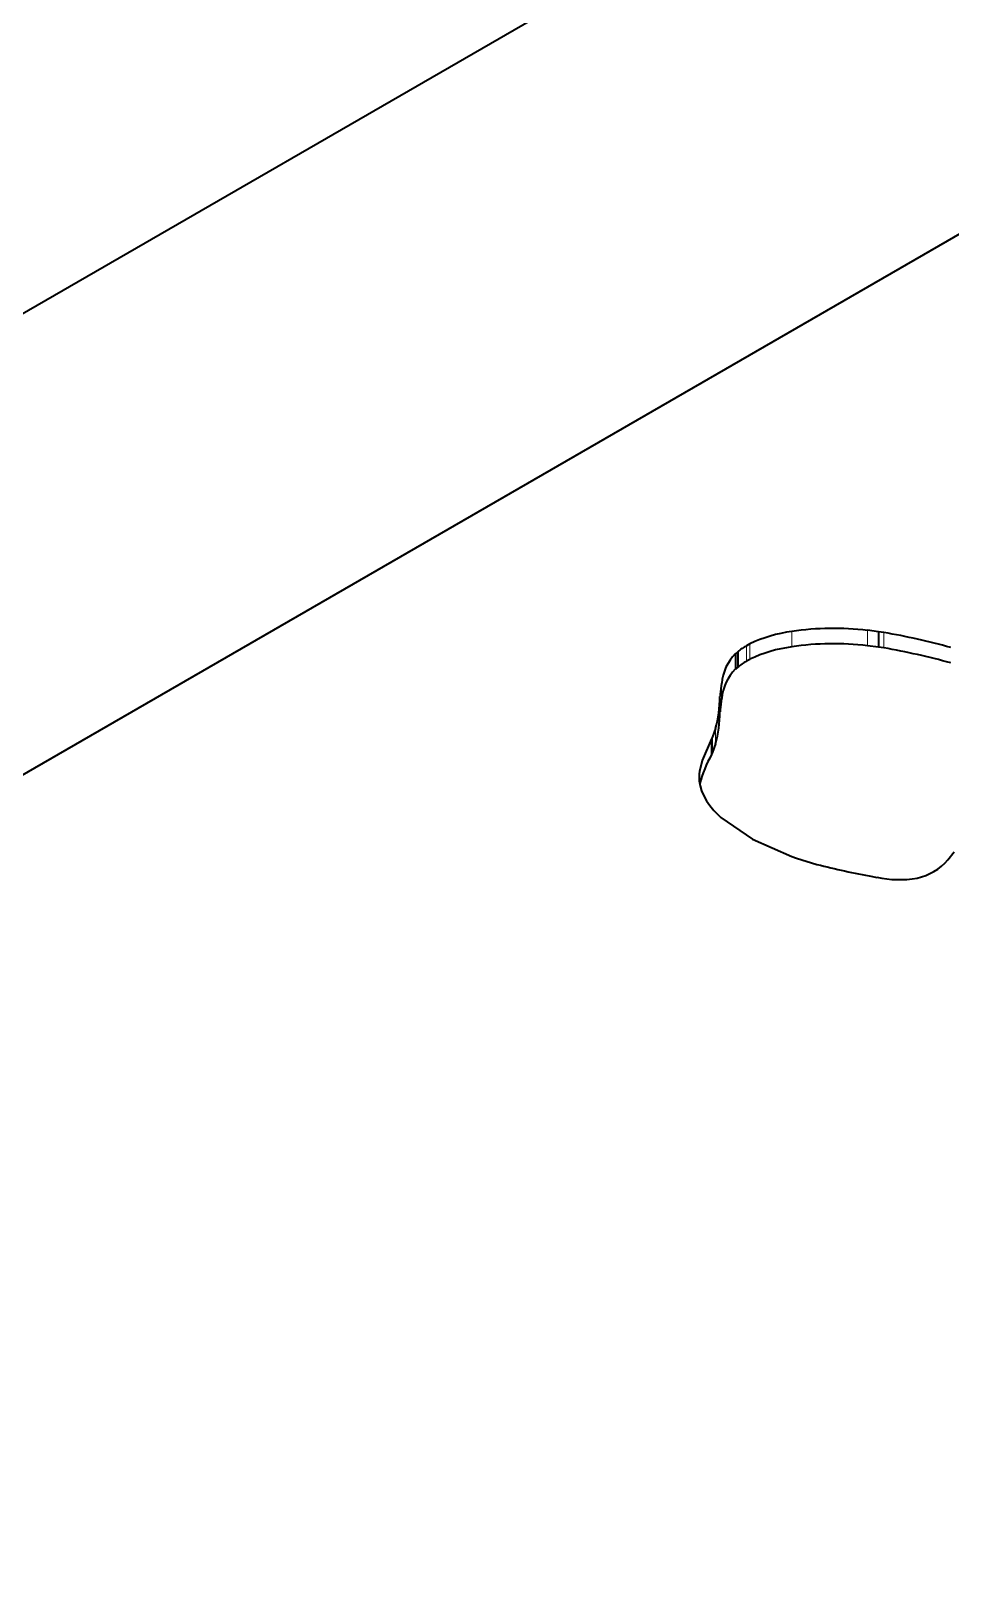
# Model space of a CAD drawing. Extents: x 218 to 1434, y 54 to 743.
# Drawn here: x 841.17 to 846.05, y 625.58 to 633.86 of the extents above; entities that cross this region are included whole.
import ezdxf

# ---------------------------------------------------------------- set-up
doc = ezdxf.new("R2010")
doc.units = 0

msp = doc.modelspace()

# ---------------------------------------------------------------- linework, layer by layer
at = {"color": 7, "lineweight": 35}
for p, q in [((829.3754, 625.5782), (1030.4548, 741.6714)), ((834.6456, 626.1715), (930.7013, 681.6293)), ((834.6456, 626.1715), (930.7013, 681.6293))]:
    msp.add_line(p, q, dxfattribs=at)
at = {"color": 7, "lineweight": 13, "ltscale": 0.00204}
for p, q in [((845.2043, 630.6712), (845.2043, 630.5896)), ((845.6055, 630.6771), (845.6055, 630.5955)), ((844.7826, 630.1122), (844.7826, 630.0306))]:
    msp.add_line(p, q, dxfattribs=at)
at = {"color": 7, "lineweight": 35, "ltscale": 0.001501}
for p, q in [((845.6651, 630.6696), (845.6055, 630.6771)), ((845.6651, 630.588), (845.6055, 630.5955))]:
    msp.add_line(p, q, dxfattribs=at)
at = {"color": 7, "lineweight": 35, "ltscale": 0.000693396}
msp.add_line((845.6925, 630.6653), (845.6651, 630.6696), dxfattribs=at)
at = {"color": 7, "lineweight": 35, "ltscale": 0.00204}
for p, q in [((845.6651, 630.6696), (845.6651, 630.588)), ((844.7775, 630.1002), (844.7775, 630.0186))]:
    msp.add_line(p, q, dxfattribs=at)
at = {"color": 7, "lineweight": 13, "ltscale": 0.002042}
for p, q in [((845.6925, 630.6653), (845.6925, 630.5836)), ((844.9641, 630.5955), (844.9641, 630.5138)), ((844.9811, 630.6047), (844.9811, 630.523)), ((844.8314, 630.3967), (844.8314, 630.3151)), ((844.8234, 630.3253), (844.8234, 630.2437)), ((844.8243, 630.337), (844.8243, 630.2554)), ((844.7988, 630.1555), (844.7988, 630.0738))]:
    msp.add_line(p, q, dxfattribs=at)
at = {"color": 7, "lineweight": 35, "ltscale": 0.000421463}
for p, q in [((844.9171, 630.5631), (844.9045, 630.5519)), ((844.9171, 630.4814), (844.9045, 630.4702))]:
    msp.add_line(p, q, dxfattribs=at)
at = {"color": 7, "lineweight": 35, "ltscale": 0.002042}
for p, q in [((844.9171, 630.5631), (844.9171, 630.4814)), ((844.9045, 630.5519), (844.9045, 630.4702))]:
    msp.add_line(p, q, dxfattribs=at)
at = {"color": 7, "lineweight": 35, "ltscale": 0.000485414}
for p, q in [((844.9811, 630.6047), (844.9641, 630.5955)), ((844.9811, 630.523), (844.9641, 630.5138))]:
    msp.add_line(p, q, dxfattribs=at)
at = {"color": 7, "lineweight": 35, "ltscale": 0.000693632}
msp.add_line((845.6925, 630.5836), (845.6651, 630.588), dxfattribs=at)
at = {"color": 7, "lineweight": 35, "ltscale": 0.001503}
for p, q in [((844.8314, 630.3967), (844.8243, 630.337)), ((844.8314, 630.3151), (844.8243, 630.2554))]:
    msp.add_line(p, q, dxfattribs=at)
at = {"color": 7, "lineweight": 35, "ltscale": 0.000293984}
for p, q in [((844.8243, 630.337), (844.8234, 630.3253)), ((844.8243, 630.2554), (844.8234, 630.2437))]:
    msp.add_line(p, q, dxfattribs=at)
at = {"color": 7, "lineweight": 35, "ltscale": 0.001155}
msp.add_line((844.7988, 630.1555), (844.7826, 630.1122), dxfattribs=at)
at = {"color": 7, "lineweight": 35, "ltscale": 0.000326189}
for p, q in [((844.7826, 630.1122), (844.7775, 630.1002)), ((844.7826, 630.0306), (844.7775, 630.0186))]:
    msp.add_line(p, q, dxfattribs=at)
at = {"color": 7, "lineweight": 35, "ltscale": 0.001154}
msp.add_line((844.7988, 630.0738), (844.7826, 630.0306), dxfattribs=at)
at = {"color": 7, "lineweight": 35, "ltscale": 0.000291842}
msp.add_line((844.7123, 629.9158), (844.7117, 629.9041), dxfattribs=at)
at = {"color": 7, "lineweight": 35, "ltscale": 0.000306276}
msp.add_line((844.7133, 629.928), (844.7123, 629.9158), dxfattribs=at)
at = {"color": 7, "lineweight": 35, "ltscale": 0.000752258}
msp.add_line((844.7123, 629.9158), (844.7123, 629.8857), dxfattribs=at)
at = {"color": 7, "lineweight": 13, "ltscale": 0.001315}
msp.add_line((844.7133, 629.928), (844.7133, 629.8754), dxfattribs=at)
at = {"color": 7, "lineweight": 35, "ltscale": 0.000447023}
msp.add_line((844.8149, 629.6956), (844.8281, 629.6834), dxfattribs=at)
at = {"color": 7, "lineweight": 35, "ltscale": 0.001365}
msp.add_line((846.0329, 629.4579), (846.0667, 629.5008), dxfattribs=at)
at = {"color": 7, "lineweight": 35, "ltscale": 0.000667395}
msp.add_line((845.2041, 629.4768), (845.2293, 629.468), dxfattribs=at)
at = {"color": 7, "lineweight": 35, "ltscale": 0.002823}
msp.add_line((845.2293, 629.468), (845.3372, 629.4348), dxfattribs=at)
at = {"color": 7, "lineweight": 35, "ltscale": 0.00055547}
msp.add_line((845.6329, 629.3699), (845.6548, 629.3658), dxfattribs=at)
at = {"color": 7, "lineweight": 35}
for points in [[(844.7775, 630.1002), (844.7277, 629.986), (844.7133, 629.928)], [(844.8281, 629.6834), (844.9958, 629.5682), (845.2041, 629.4768)]]:
    msp.add_lwpolyline(points, dxfattribs=at)
for centre, radius, start, end in [((845.3046, 629.9177), 0.7598, 97.57983, 115.21412), ((845.4249, 629.1486), 1.5388, 83.26184, 98.24511), ((845.0516, 626.9828), 3.7381, 74.54197, 80.12733), ((845.1196, 630.3192), 0.317, 119.37851, 129.69043), ((845.3046, 629.8361), 0.7598, 97.57983, 115.21412), ((845.4249, 629.067), 1.5388, 83.26184, 98.24511), ((845.0516, 626.9011), 3.7381, 74.54197, 80.12733), ((845.0851, 630.3739), 0.254, 135.41675, 174.86036), ((845.1196, 630.2375), 0.317, 119.37851, 129.69043), ((845.0851, 630.2922), 0.254, 135.41675, 174.86036), ((844.0999, 630.3386), 0.7229, 345.31363, 358.94656), ((844.0999, 630.257), 0.7229, 345.31363, 358.94656), ((845.3937, 629.6801), 0.7021, 151.22733, 165.12257), ((846.3564, 633.411), 4.105, 255.62367, 259.84979), ((845.8071, 629.6559), 0.3003, 281.86079, 318.76636), ((845.775, 629.9115), 0.5581, 257.57131, 279.68571)]:
    msp.add_arc(centre, radius, start, end, dxfattribs=at)
msp.add_ellipse((847.1871, 629.9153), major_axis=(2.4755, 0.0161), ratio=0.290582, start_param=3.134795, end_param=3.429613, dxfattribs=at)

doc.saveas('drawing.dxf')
